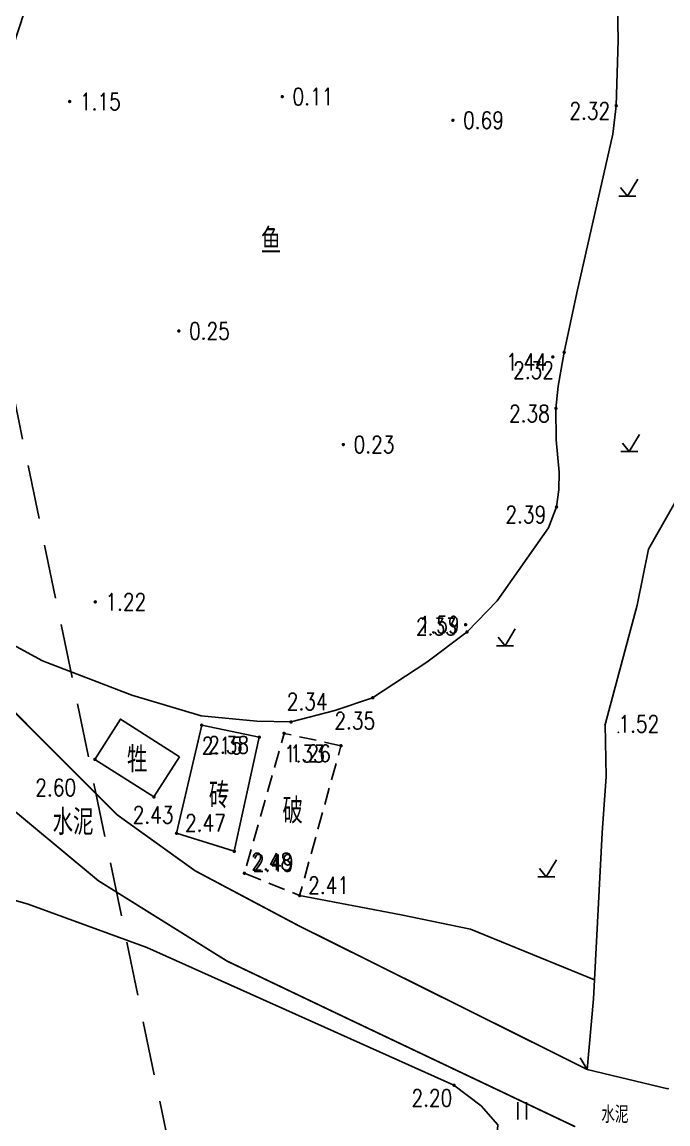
# Model space of a CAD drawing. Extents: x 500036 to 1001740, y 2543128 to 5086681.
# Drawn here: x 500827.8 to 500865.8, y 2543852.1 to 2543916.8 of the extents above; entities that cross this region are included whole.
import ezdxf
from ezdxf.enums import TextEntityAlignment as Align

# ---------------------------------------------------------------- set-up
doc = ezdxf.new("R2010")
doc.units = 0
doc.header["$LTSCALE"] = 0.5
for name, pattern in [('CENTER', [50.8, 31.75, -6.35, 6.35, -6.35]), ('HIDDEN', [9.525, 6.35, -3.175]), ('X5', [3, 2, -1])]:
    doc.linetypes.add(name, pattern=pattern)
doc.layers.get('0').update_dxf_attribs({"linetype": 'CONTINUOUS', "lineweight": 5})
for name, color, linetype in [('GCD', 8, 'CONTINUOUS'), ('L-河涌边线', 160, 'CONTINUOUS'), ('地形图', 8, 'CONTINUOUS')]:
    doc.layers.add(name, color=color, linetype=linetype)
doc.styles.add('HZ', font='romans.shx', dxfattribs={"width": 0.8, "bigfont": 'hztxt.shx'})
doc.linetypes.add('10421', pattern='A,2,[150,AAA.SHX,S=1,R=0,X=0,Y=1],1e-11', length=2)
doc.linetypes.add('1161', pattern='A,0,[149,AAA.SHX,S=0.15,R=0,X=0,Y=0],-1.6', length=1.6)

# ---------------------------------------------------------------- blocks, each defined once
blk = doc.blocks.new('GC200')
at = {"linetype": 'Continuous', "const_width": 0.2, "flags": 128}
blk.add_lwpolyline([(-0.1, 0, 1), (0.1, 0, 1)], format="xyb", close=True, dxfattribs=at)

msp = doc.modelspace()

# ---------------------------------------------------------------- linework, layer by layer
at = {"layer": 'L-河涌边线', "linetype": 'HIDDEN'}
msp.add_lwpolyline([(500849.141, 2543789.695), (500824.636, 2543907.953), (500832.14, 2544016.338), (500837.135, 2544079.62), (500821.772, 2544097.598), (500808.522, 2544098.63)], dxfattribs=at)
at = {"layer": '地形图', "linetype": 'Continuous', "const_width": 0.1, "flags": 128}
for points in [[(500718.718, 2543935.221), (500723.826, 2543933.697), (500732.494, 2543930.712), (500748.646, 2543925.096), (500760.41, 2543920.652), (500770.269, 2543916.573), (500783.971, 2543910.882), (500790.365, 2543907.378), (500797.258, 2543903.231), (500802.811, 2543899.447), (500809.717, 2543894.305), (500817.795, 2543888.083), (500822.683, 2543882.588), (500826.806, 2543876.871), (500833.406, 2543870.258), (500838.013, 2543866.952), (500844.088, 2543863.731), (500861.04, 2543855.292)], [(500718.163, 2543932.969), (500723.117, 2543931.491), (500731.736, 2543928.522), (500747.856, 2543922.918), (500759.558, 2543918.497), (500769.382, 2543914.433), (500782.967, 2543908.79), (500789.252, 2543905.346), (500793.368, 2543902.529), (500801.015, 2543896.592), (500810.226, 2543889.894), (500816.108, 2543885.282), (500819.844, 2543881.332), (500823.339, 2543874.998), (500827.173, 2543870.653), (500832.327, 2543866.37), (500839.886, 2543861.653), (500846.987, 2543858.268), (500860.343, 2543851.928)]]:
    msp.add_lwpolyline(points, dxfattribs=at)
at = {"layer": '地形图', "linetype": '10421', "flags": 128}
msp.add_lwpolyline([(500844.444, 2543935.189), (500841.607, 2543935.152), (500838.849, 2543934.758), (500836.803, 2543933.444), (500833.059, 2543930.502), (500831.948, 2543928.912), (500831.205, 2543927.219), (500825.832, 2543910.869), (500823.073, 2543899.956), (500821.14, 2543892.588), (500821.048, 2543890.105), (500821.752, 2543888.035), (500825.685, 2543881.802), (500827.069, 2543880.361), (500829.055, 2543879.283), (500834.287, 2543877.27), (500838.371, 2543876.051), (500841.644, 2543875.731), (500843.644, 2543875.688), (500846.227, 2543876.364), (500848.44, 2543877.11), (500851.628, 2543879.207), (500853.986, 2543880.976), (500855.754, 2543882.804), (500858.777, 2543887.082), (500859.238, 2543888.31), (500859.385, 2543889.323), (500859.387, 2543890.346), (500859.215, 2543892.256), (500859.202, 2543894.092), (500859.342, 2543895.396), (500859.689, 2543897.388), (500860.435, 2543900.88), (500862.543, 2543910.192), (500862.745, 2543911.859), (500862.867, 2543915.719), (500862.77, 2543920.768), (500862.203, 2543924.345), (500861.329, 2543926.763), (500860.118, 2543928.747), (500858.783, 2543930.227), (500855.705, 2543932.041), (500852.403, 2543933.413), (500848.82, 2543934.344)], close=True, dxfattribs=at)
at = {"layer": '地形图', "linetype": '10421'}
msp.add_lwpolyline([(500881.175, 2543917.191), (500878.108, 2543910.602), (500876.369, 2543907.058), (500870.319, 2543896.064), (500866.609, 2543889.277), (500864.643, 2543885.826), (500863.978, 2543882.541), (500862.089, 2543875.545), (500862.148, 2543872.482), (500861.918, 2543869.179), (500861.471, 2543860.544), (500861.414, 2543859.431), (500861.04, 2543855.293)], dxfattribs=at)
at = {"layer": '地形图'}
for points in [[(500863.407, 2543906.56), (500864.007, 2543907.56)], [(500862.907, 2543906.56), (500863.407, 2543906.56), (500863.907, 2543906.56)], [(500863.407, 2543906.56), (500863.007, 2543907.06)], [(500863.51, 2543891.56), (500864.11, 2543892.56)], [(500863.51, 2543891.56), (500863.11, 2543892.06)], [(500863.01, 2543891.56), (500863.51, 2543891.56), (500864.01, 2543891.56)], [(500856.218, 2543880.157), (500855.818, 2543880.657)], [(500856.218, 2543880.157), (500856.818, 2543881.157)], [(500855.718, 2543880.157), (500856.218, 2543880.157), (500856.718, 2543880.157)], [(500858.636, 2543866.594), (500858.236, 2543867.094)], [(500858.636, 2543866.594), (500859.236, 2543867.594)], [(500858.136, 2543866.594), (500858.636, 2543866.594), (500859.136, 2543866.594)], [(500861.04, 2543855.293), (500860.621, 2543855.974)], [(500861.04, 2543855.292), (500865.787, 2543854.155)], [(500856.974, 2543852.362), (500856.974, 2543853.362)], [(500857.474, 2543852.362), (500857.474, 2543853.362)]]:
    msp.add_lwpolyline(points, dxfattribs=at)
at = {"layer": '地形图', "linetype": 'Continuous', "flags": 128}
for points in [[(500837.096, 2543873.649), (500835.595, 2543871.285), (500832.123, 2543873.49), (500833.624, 2543875.854)], [(500841.78, 2543874.795), (500838.4, 2543875.501), (500836.919, 2543869.156), (500840.312, 2543868.096)]]:
    msp.add_lwpolyline(points, close=True, dxfattribs=at)
for points in [[(500841.78, 2543874.795), (500838.4, 2543875.501)], [(500836.919, 2543869.156), (500840.312, 2543868.096)]]:
    msp.add_lwpolyline(points, dxfattribs=at)
at = {"layer": '地形图', "linetype": 'X5', "flags": 128}
msp.add_lwpolyline([(500846.579, 2543874.292), (500843.235, 2543875.02), (500840.907, 2543866.811), (500844.15, 2543865.501)], close=True, dxfattribs=at)
at = {"layer": '地形图', "linetype": '10421', "elevation": 2.195, "flags": 128}
msp.add_lwpolyline([(500853.217, 2543854.366), (500835.177, 2543862.446), (500828.205, 2543865.001), (500822.091, 2543866.728), (500820.627, 2543866.946), (500819.731, 2543866.658), (500818.723, 2543865.421), (500817.63, 2543862.936), (500814.345, 2543854.465), (500812.834, 2543850.475), (500810.037, 2543840.812), (500806.11, 2543828.506), (500805.727, 2543827.061), (500804.838, 2543822.68), (500804.572, 2543821.484), (500804.454, 2543820.243), (500804.763, 2543818.752), (500805.363, 2543817.456), (500806.181, 2543816.572), (500807.467, 2543815.699), (500811.048, 2543814.562), (500823.932, 2543809.334), (500831.71, 2543807.287), (500837.095, 2543805.632), (500841.314, 2543804.319), (500842.98, 2543803.988), (500843.969, 2543804.05), (500845.254, 2543804.769), (500846.002, 2543805.751), (500846.397, 2543806.937), (500846.68, 2543807.663), (500850.307, 2543816.108), (500852.774, 2543819.669), (500854.009, 2543822.113), (500855.249, 2543824.92), (500855.955, 2543828.514), (500856.069, 2543830.213), (500856.395, 2543835.008), (500856.705, 2543836.732), (500857.238, 2543838.892), (500858.524, 2543842.038), (500858.267, 2543843.708), (500857.558, 2543845.887), (500857.189, 2543847.422), (500855.442, 2543847.564), (500855.802, 2543852.036), (500854.822, 2543853.147)], close=True, dxfattribs=at)
at = {"layer": '地形图', "linetype": '1161'}
msp.add_lwpolyline([(500844.15, 2543865.501), (500850.12, 2543864.367), (500854.187, 2543863.525), (500861.471, 2543860.544)], dxfattribs=at)
at = {"layer": '地形图', "ltscale": 10}
for p in [(500862.089, 2543875.545), (500865.787, 2543854.155)]:
    msp.add_point(p, dxfattribs=at)
at = {"layer": '地形图', "linetype": 'CENTER'}
msp.add_point((500862.876, 2543875.078, 1.52), dxfattribs=at)

# ---------------------------------------------------------------- block references
at = {"layer": '地形图', "linetype": 'Continuous'}
ref = msp.add_blockref('GC200', (500830.644, 2543912.109, 1.15), dxfattribs=dict(at, xscale=0.5, yscale=0.5, zscale=0.5))
ref.add_attrib('height', '1.15', dxfattribs={"layer": 'GCD', "linetype": 'Continuous', "height": 1, "style": 'HZ', "width": 0.8}).set_placement((500831.244, 2543912.109, 1.15), align=Align.MIDDLE_LEFT)
ref = msp.add_blockref('GC200', (500843.13, 2543912.396, 0.11), dxfattribs=dict(at, xscale=0.5, yscale=0.5, zscale=0.5))
ref.add_attrib('height', '0.11', dxfattribs={"layer": 'GCD', "linetype": 'Continuous', "height": 1, "style": 'HZ', "width": 0.8}).set_placement((500843.73, 2543912.396, 0.11), align=Align.MIDDLE_LEFT)
ref = msp.add_blockref('GC200', (500862.745, 2543911.859, 2.317), dxfattribs=dict(at, xscale=0.5, yscale=0.5, zscale=0.5))
ref.add_attrib('height', '2.32', dxfattribs={"layer": 'GCD', "linetype": 'Continuous', "height": 1, "style": 'HZ', "width": 0.8}).set_placement((500859.995, 2543911.559, 2.32), align=Align.MIDDLE_LEFT)
ref = msp.add_blockref('GC200', (500853.151, 2543911.01, 0.69), dxfattribs=dict(at, xscale=0.5, yscale=0.5, zscale=0.5))
ref.add_attrib('height', '0.69', dxfattribs={"layer": 'GCD', "linetype": 'Continuous', "height": 1, "style": 'HZ', "width": 0.8}).set_placement((500853.751, 2543911.01, 0.69), align=Align.MIDDLE_LEFT)
ref = msp.add_blockref('GC200', (500837.055, 2543898.64, 0.25), dxfattribs=dict(at, xscale=0.5, yscale=0.5, zscale=0.5))
ref.add_attrib('height', '0.25', dxfattribs={"layer": 'GCD', "linetype": 'Continuous', "height": 1, "style": 'HZ', "width": 0.8}).set_placement((500837.655, 2543898.64, 0.25), align=Align.MIDDLE_LEFT)
ref = msp.add_blockref('GC200', (500859.689, 2543897.388, 2.318), dxfattribs=dict(at, xscale=0.5, yscale=0.5, zscale=0.5))
ref.add_attrib('height', '2.32', dxfattribs={"layer": 'GCD', "linetype": 'Continuous', "height": 1, "style": 'HZ', "width": 0.8}).set_placement((500856.689, 2543896.338, 2.32), align=Align.MIDDLE_LEFT)
ref = msp.add_blockref('GC200', (500859.023, 2543897.118, 1.442), dxfattribs=dict(at, xscale=0.5, yscale=0.5, zscale=0.5))
ref.add_attrib('height', '1.44', dxfattribs={"layer": 'GCD', "linetype": 'Continuous', "height": 1, "style": 'HZ', "width": 0.8}).set_placement((500856.273, 2543896.818, 1.44), align=Align.MIDDLE_LEFT)
ref = msp.add_blockref('GC200', (500859.202, 2543894.092, 2.383), dxfattribs=dict(at, xscale=0.5, yscale=0.5, zscale=0.5))
ref.add_attrib('height', '2.38', dxfattribs={"layer": 'GCD', "linetype": 'Continuous', "height": 1, "style": 'HZ', "width": 0.8}).set_placement((500856.452, 2543893.792, 2.38), align=Align.MIDDLE_LEFT)
ref = msp.add_blockref('GC200', (500846.72, 2543891.973, 0.23), dxfattribs=dict(at, xscale=0.5, yscale=0.5, zscale=0.5))
ref.add_attrib('height', '0.23', dxfattribs={"layer": 'GCD', "linetype": 'Continuous', "height": 1, "style": 'HZ', "width": 0.8}).set_placement((500847.32, 2543891.973, 0.23), align=Align.MIDDLE_LEFT)
ref = msp.add_blockref('GC200', (500859.238, 2543888.31, 2.393), dxfattribs=dict(at, xscale=0.5, yscale=0.5, zscale=0.5))
ref.add_attrib('height', '2.39', dxfattribs={"layer": 'GCD', "linetype": 'Continuous', "height": 1, "style": 'HZ', "width": 0.8}).set_placement((500856.238, 2543887.86, 2.39), align=Align.MIDDLE_LEFT)
ref = msp.add_blockref('GC200', (500832.142, 2543882.739, 1.22), dxfattribs=dict(at, xscale=0.5, yscale=0.5, zscale=0.5))
ref.add_attrib('height', '1.22', dxfattribs={"layer": 'GCD', "linetype": 'Continuous', "height": 1, "style": 'HZ', "width": 0.8}).set_placement((500832.742, 2543882.739, 1.22), align=Align.MIDDLE_LEFT)
ref = msp.add_blockref('GC200', (500853.899, 2543881.398, 1.594), dxfattribs=dict(at, xscale=0.5, yscale=0.5, zscale=0.5))
ref.add_attrib('height', '1.59', dxfattribs={"layer": 'GCD', "linetype": 'Continuous', "height": 1, "style": 'HZ', "width": 0.8}).set_placement((500851.149, 2543881.398, 1.59), align=Align.MIDDLE_LEFT)
ref = msp.add_blockref('GC200', (500853.986, 2543880.976, 2.33), dxfattribs=dict(at, xscale=0.5, yscale=0.5, zscale=0.5))
ref.add_attrib('height', '2.33', dxfattribs={"layer": 'GCD', "linetype": 'Continuous', "height": 1, "style": 'HZ', "width": 0.8}).set_placement((500850.986, 2543881.276, 2.33), align=Align.MIDDLE_LEFT)
ref = msp.add_blockref('GC200', (500843.644, 2543875.688, 2.344), dxfattribs=dict(at, xscale=0.5, yscale=0.5, zscale=0.5))
ref.add_attrib('height', '2.34', dxfattribs={"layer": 'GCD', "linetype": 'Continuous', "height": 1, "style": 'HZ', "width": 0.8}).set_placement((500843.394, 2543876.888, 2.34), align=Align.MIDDLE_LEFT)
ref = msp.add_blockref('GC200', (500848.44, 2543877.11, 2.346), dxfattribs=dict(at, xscale=0.5, yscale=0.5, zscale=0.5))
ref.add_attrib('height', '2.35', dxfattribs={"layer": 'GCD', "linetype": 'Continuous', "height": 1, "style": 'HZ', "width": 0.8}).set_placement((500846.19, 2543875.76, 2.35), align=Align.MIDDLE_LEFT)
ref = msp.add_blockref('GC200', (500838.4, 2543875.501, 2.148), dxfattribs=dict(at, xscale=0.5, yscale=0.5, zscale=0.5))
ref.add_attrib('height', '2.15', dxfattribs={"layer": 'GCD', "linetype": 'Continuous', "height": 1, "style": 'HZ', "width": 0.8}).set_placement((500838.4, 2543874.301, 2.15), align=Align.MIDDLE_LEFT)
ref = msp.add_blockref('GC200', (500841.78, 2543874.795, 2.384), dxfattribs=dict(at, xscale=0.5, yscale=0.5, zscale=0.5))
ref.add_attrib('height', '2.38', dxfattribs={"layer": 'GCD', "linetype": 'Continuous', "height": 1, "style": 'HZ', "width": 0.8}).set_placement((500838.78, 2543874.345, 2.38), align=Align.MIDDLE_LEFT)
ref = msp.add_blockref('GC200', (500843.235, 2543875.02, 1.326), dxfattribs=dict(at, xscale=0.5, yscale=0.5, zscale=0.5))
ref.add_attrib('height', '1.33', dxfattribs={"layer": 'GCD', "linetype": 'Continuous', "height": 1, "style": 'HZ', "width": 0.8}).set_placement((500843.235, 2543873.82, 1.33), align=Align.MIDDLE_LEFT)
ref = msp.add_blockref('GC200', (500846.579, 2543874.292, 1.258), dxfattribs=dict(at, xscale=0.5, yscale=0.5, zscale=0.5))
ref.add_attrib('height', '1.26', dxfattribs={"layer": 'GCD', "linetype": 'Continuous', "height": 1, "style": 'HZ', "width": 0.8}).set_placement((500843.579, 2543873.842, 1.26), align=Align.MIDDLE_LEFT)
ref = msp.add_blockref('GC200', (500832.123, 2543873.49, 2.598), dxfattribs=dict(at, xscale=0.5, yscale=0.5, zscale=0.5))
ref.add_attrib('height', '2.60', dxfattribs={"layer": 'GCD', "linetype": 'Continuous', "height": 1, "style": 'HZ', "width": 0.8}).set_placement((500828.623, 2543871.84, 2.6), align=Align.MIDDLE_LEFT)
ref = msp.add_blockref('GC200', (500835.595, 2543871.285, 2.426), dxfattribs=dict(at, xscale=0.5, yscale=0.5, zscale=0.5))
ref.add_attrib('height', '2.43', dxfattribs={"layer": 'GCD', "linetype": 'Continuous', "height": 1, "style": 'HZ', "width": 0.8}).set_placement((500834.345, 2543870.235, 2.43), align=Align.MIDDLE_LEFT)
ref = msp.add_blockref('GC200', (500836.919, 2543869.156, 2.474), dxfattribs=dict(at, xscale=0.5, yscale=0.5, zscale=0.5))
ref.add_attrib('height', '2.47', dxfattribs={"layer": 'GCD', "linetype": 'Continuous', "height": 1, "style": 'HZ', "width": 0.8}).set_placement((500837.419, 2543869.756, 2.47), align=Align.MIDDLE_LEFT)
ref = msp.add_blockref('GC200', (500840.312, 2543868.096, 2.479), dxfattribs=dict(at, xscale=0.5, yscale=0.5, zscale=0.5))
ref.add_attrib('height', '2.48', dxfattribs={"layer": 'GCD', "linetype": 'Continuous', "height": 1, "style": 'HZ', "width": 0.8}).set_placement((500841.312, 2543867.496, 2.48), align=Align.MIDDLE_LEFT)
ref = msp.add_blockref('GC200', (500840.907, 2543866.811, 2.488), dxfattribs=dict(at, xscale=0.5, yscale=0.5, zscale=0.5))
ref.add_attrib('height', '2.49', dxfattribs={"layer": 'GCD', "linetype": 'Continuous', "height": 1, "style": 'HZ', "width": 0.8}).set_placement((500841.407, 2543867.411, 2.49), align=Align.MIDDLE_LEFT)
ref = msp.add_blockref('GC200', (500844.15, 2543865.501, 2.412), dxfattribs=dict(at, xscale=0.5, yscale=0.5, zscale=0.5))
ref.add_attrib('height', '2.41', dxfattribs={"layer": 'GCD', "linetype": 'Continuous', "height": 1, "style": 'HZ', "width": 0.8}).set_placement((500844.65, 2543866.101, 2.41), align=Align.MIDDLE_LEFT)
ref = msp.add_blockref('GC200', (500853.217, 2543854.366, 2.195), dxfattribs=dict(at, xscale=0.5, yscale=0.5, zscale=0.5))
ref.add_attrib('height', '2.20', dxfattribs={"layer": 'GCD', "linetype": 'Continuous', "height": 1, "style": 'HZ', "width": 0.8}).set_placement((500850.717, 2543853.616, 2.2), align=Align.MIDDLE_LEFT)

# ---------------------------------------------------------------- texts
at = {"layer": '地形图', "linetype": '10421', "style": 'HZ', "width": 0.8}
msp.add_text('鱼', height=1.5, dxfattribs=at).set_placement((500842.469, 2543904), align=Align.MIDDLE)
at = {"layer": '地形图', "ltscale": 10, "style": 'HZ', "width": 0.8}
for s, p in [('1.52', (500862.876, 2543875.078)), ('水泥', (500861.868, 2543852.148))]:
    msp.add_text(s, height=1, dxfattribs=at).set_placement(p)
at = {"layer": '地形图', "linetype": 'Continuous', "style": 'HZ', "width": 0.8}
for s, p in [('牲', (500834.61, 2543873.569)), ('水泥', (500830.842, 2543869.885))]:
    msp.add_text(s, height=1.5, dxfattribs=at).set_placement(p, align=Align.MIDDLE)
msp.add_text('砖', height=1.5, dxfattribs=at).set_placement((500840.02, 2543871.374), align=Align.MIDDLE_RIGHT)
at = {"layer": '地形图', "linetype": 'X5', "style": 'HZ', "width": 0.8}
msp.add_text('破', height=1.5, dxfattribs=at).set_placement((500843.743, 2543870.552), align=Align.MIDDLE)

doc.saveas('drawing.dxf')
